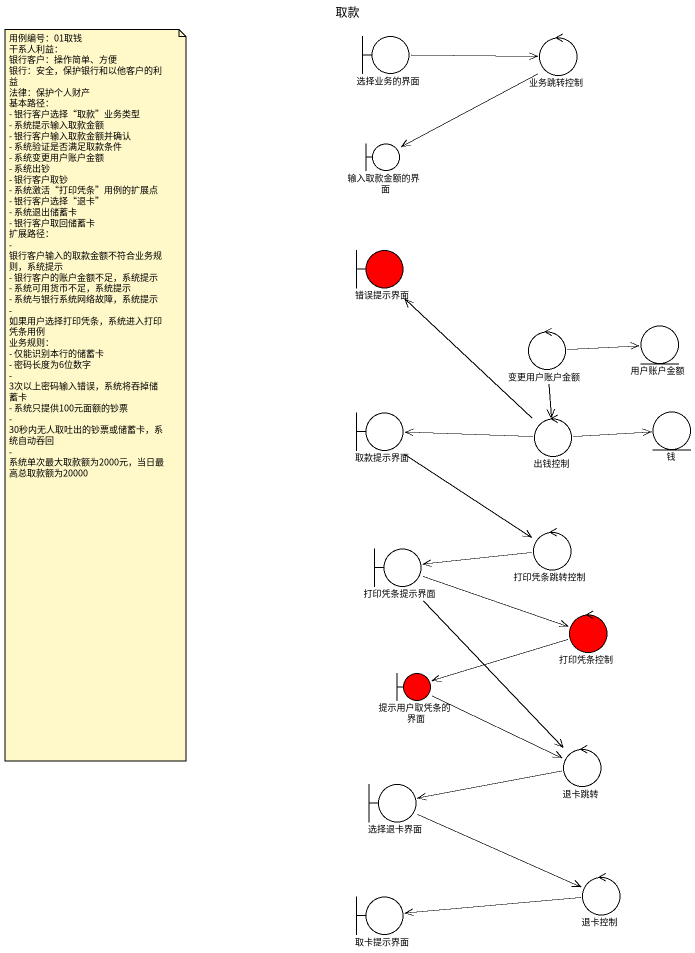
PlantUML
@startuml
title 取款
boundary 选择业务的界面
control 业务跳转控制
boundary 输入取款金额的界面
boundary 错误提示界面 #FF0000
control 变更用户账户金额
entity 用户账户金额
boundary 取款提示界面
control 出钱控制
entity 钱
control 打印凭条跳转控制
boundary 打印凭条提示界面
control 打印凭条控制 #FF0000
boundary 提示用户取凭条的界面 #FF0000
control 退卡跳转
boundary 选择退卡界面
control 退卡控制
boundary 取卡提示界面
选择业务的界面 -right-> 业务跳转控制
业务跳转控制 --> 输入取款金额的界面
变更用户账户金额 -right-> 用户账户金额
变更用户账户金额 --> 出钱控制
取款提示界面 --> 打印凭条跳转控制
出钱控制 -up-> 错误提示界面
出钱控制 -left-> 取款提示界面
出钱控制 -right-> 钱
打印凭条跳转控制 -left-> 打印凭条提示界面
打印凭条提示界面 -right-> 打印凭条控制
打印凭条提示界面 --> 退卡跳转
打印凭条控制 -left-> 提示用户取凭条的界面
提示用户取凭条的界面 -right-> 退卡跳转
退卡跳转 -left-> 选择退卡界面
选择退卡界面 -right-> 退卡控制
退卡控制 -left-> 取卡提示界面
note as N1
  用例编号：01取钱
  干系人利益：
  银行客户：操作简单、方便
  银行：安全，保护银行和以他客户的利益
  法律：保护个人财产
  基本路径：
  - 银行客户选择“取款”业务类型
  - 系统提示输入取款金额
  - 银行客户输入取款金额并确认
  - 系统验证是否满足取款条件
  - 系统变更用户账户金额
  - 系统出钞
  - 银行客户取钞
  - 系统激活“打印凭条”用例的扩展点
  - 银行客户选择“退卡”
  - 系统退出储蓄卡
  - 银行客户取回储蓄卡
  扩展路径：
  - 银行客户输入的取款金额不符合业务规则，系统提示
  - 银行客户的账户金额不足，系统提示
  - 系统可用货币不足，系统提示
  - 系统与银行系统网络故障，系统提示
  - 如果用户选择打印凭条，系统进入打印凭条用例
  业务规则：
  - 仅能识别本行的储蓄卡
  - 密码长度为6位数字
  - 3次以上密码输入错误，系统将吞掉储蓄卡
  - 系统只提供100元面额的钞票
  - 30秒内无人取吐出的钞票或储蓄卡，系统自动吞回
  - 系统单次最大取款额为2000元，当日最高总取款额为20000
end note
@enduml
